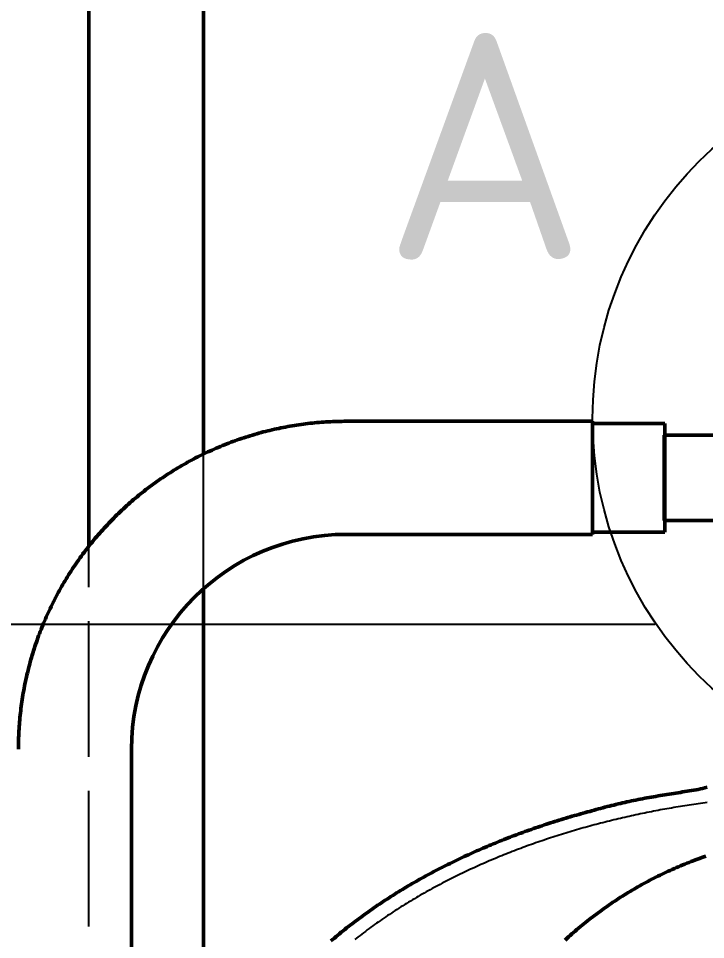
# Model space of a CAD drawing. Header units: millimetres. Extents: x 0 to 420, y 0 to 297.
# Drawn here: x 68.68 to 83.87, y 211.96 to 232.33 of the extents above; entities that cross this region are included whole.
import ezdxf
from ezdxf.enums import TextEntityAlignment as Align

# ---------------------------------------------------------------- set-up
doc = ezdxf.new("R2010")
doc.units = ezdxf.units.MM
doc.linetypes.add('ISO02-TRAZOS', pattern=[3.75, 3, -0.75])
for name, color, linetype, lineweight in [('01-VISIBLE', 7, 'CONTINUOUS', 50), ('02-OCULTA', 4, 'ISO02-TRAZOS', 25), ('04-COTA', 3, 'CONTINUOUS', 25), ('06-TEXTO', 7, 'CONTINUOUS', 25), ('08-FINA', 5, 'CONTINUOUS', 25)]:
    doc.layers.add(name, color=color, linetype=linetype, lineweight=lineweight)
doc.styles.add('ISO3098', font='isocpeur.ttf')
doc.dimstyles.new('FLAMA-ISO', dxfattribs={"dimtxt": 3.5, "dimasz": 3, "dimexe": 2, "dimexo": 1, "dimgap": 1, "dimtad": 1, "dimdec": 1, "dimtxsty": 'ISO3098', "dimcen": 2.5, "dimclrd": 3, "dimclre": 3, "dimclrt": 3, "dimazin": 3, "dimtfac": 1, "dimtmove": 0, "dimatfit": 3, "dimlwd": 25, "dimlwe": 25})

msp = doc.modelspace()

# ---------------------------------------------------------------- linework, layer by layer
at = {"layer": '01-VISIBLE'}
for p, q in [((70.23, 220.657), (70.23, 250.48)), ((72.77, 222.698), (72.77, 250.48)), ((81.37, 223.42), (75.925, 223.42)), ((82.97, 223.37), (81.37, 223.37)), ((84.254, 223.115), (82.97, 223.115)), ((84.725, 221.225), (82.97, 221.225)), ((81.37, 220.92), (75.925, 220.92)), ((82.97, 220.97), (81.37, 220.97)), ((72.77, 210.105), (72.77, 219.721)), ((71.175, 216.17), (71.175, 210.105))]:
    msp.add_line(p, q, dxfattribs=at)
for points in [[(75.925, 223.42), (75.875, 223.42), (75.825, 223.419), (75.775, 223.418), (75.724, 223.417), (75.674, 223.416), (75.624, 223.414), (75.574, 223.412), (75.524, 223.409), (75.474, 223.406), (75.424, 223.403), (75.374, 223.399), (75.324, 223.395), (75.274, 223.391), (75.224, 223.386), (75.174, 223.381), (75.124, 223.376), (75.074, 223.37), (75.024, 223.364), (74.975, 223.357), (74.925, 223.351), (74.875, 223.344), (74.826, 223.336), (74.776, 223.328), (74.726, 223.32), (74.677, 223.312), (74.628, 223.303), (74.578, 223.294), (74.529, 223.284), (74.48, 223.275), (74.431, 223.264), (74.382, 223.254), (74.333, 223.243), (74.284, 223.232), (74.235, 223.22), (74.186, 223.208), (74.138, 223.196), (74.089, 223.184), (74.04, 223.171), (73.992, 223.158), (73.944, 223.144), (73.896, 223.13), (73.847, 223.116), (73.799, 223.101), (73.752, 223.087), (73.704, 223.071), (73.656, 223.056), (73.608, 223.04), (73.561, 223.024), (73.514, 223.007), (73.466, 222.99), (73.419, 222.973), (73.372, 222.956), (73.325, 222.938), (73.279, 222.92), (73.232, 222.901), (73.185, 222.882), (73.139, 222.863), (73.093, 222.844), (73.047, 222.824), (73.001, 222.804), (72.955, 222.784), (72.909, 222.763), (72.864, 222.742), (72.818, 222.721), (72.773, 222.699), (72.728, 222.677), (72.683, 222.655), (72.638, 222.632), (72.593, 222.609), (72.549, 222.586), (72.505, 222.562), (72.46, 222.539), (72.416, 222.515), (72.373, 222.49), (72.329, 222.465), (72.286, 222.44), (72.242, 222.415), (72.199, 222.389), (72.156, 222.363), (72.113, 222.337), (72.071, 222.311), (72.028, 222.284), (71.986, 222.257), (71.944, 222.229), (71.902, 222.202), (71.861, 222.174), (71.819, 222.145), (71.778, 222.117), (71.737, 222.088), (71.696, 222.059), (71.655, 222.029), (71.615, 222), (71.575, 221.97), (71.535, 221.94), (71.495, 221.909), (71.455, 221.878), (71.416, 221.847), (71.377, 221.816), (71.338, 221.784), (71.299, 221.752), (71.261, 221.72), (71.222, 221.688), (71.184, 221.655), (71.146, 221.622), (71.109, 221.589), (71.071, 221.556), (71.034, 221.522), (70.997, 221.488), (70.961, 221.454), (70.924, 221.419), (70.888, 221.384), (70.852, 221.349), (70.816, 221.314), (70.781, 221.279), (70.746, 221.243), (70.711, 221.207), (70.676, 221.171), (70.641, 221.134), (70.607, 221.098), (70.573, 221.061), (70.539, 221.024), (70.506, 220.986), (70.473, 220.949), (70.44, 220.911), (70.407, 220.873), (70.375, 220.834), (70.343, 220.796), (70.311, 220.757), (70.279, 220.718), (70.248, 220.679), (70.217, 220.64), (70.186, 220.6), (70.155, 220.56), (70.125, 220.52), (70.095, 220.48), (70.066, 220.44), (70.036, 220.399), (70.007, 220.358), (69.978, 220.317), (69.95, 220.276), (69.921, 220.234), (69.893, 220.193), (69.866, 220.151), (69.838, 220.109), (69.811, 220.067), (69.784, 220.024), (69.758, 219.982), (69.732, 219.939), (69.706, 219.896), (69.68, 219.853), (69.655, 219.809), (69.63, 219.766), (69.605, 219.722), (69.58, 219.679), (69.556, 219.635), (69.533, 219.59), (69.509, 219.546), (69.486, 219.502), (69.463, 219.457), (69.44, 219.412), (69.418, 219.367), (69.396, 219.322), (69.374, 219.277), (69.353, 219.231), (69.332, 219.186), (69.311, 219.14), (69.291, 219.094), (69.271, 219.048), (69.251, 219.002), (69.232, 218.956), (69.213, 218.91), (69.194, 218.863), (69.175, 218.817), (69.157, 218.77), (69.139, 218.723), (69.122, 218.676), (69.105, 218.629), (69.088, 218.581), (69.071, 218.534), (69.055, 218.487), (69.039, 218.439), (69.024, 218.391), (69.008, 218.343), (68.994, 218.296), (68.979, 218.248), (68.965, 218.199), (68.951, 218.151), (68.937, 218.103), (68.924, 218.055), (68.911, 218.006), (68.899, 217.957), (68.887, 217.909), (68.875, 217.86), (68.863, 217.811), (68.852, 217.762), (68.841, 217.713), (68.831, 217.664), (68.82, 217.615), (68.811, 217.566), (68.801, 217.517), (68.792, 217.467), (68.783, 217.418), (68.775, 217.369), (68.767, 217.319), (68.759, 217.269), (68.751, 217.22), (68.744, 217.17), (68.738, 217.12), (68.731, 217.071), (68.725, 217.021), (68.719, 216.971), (68.714, 216.921), (68.709, 216.871), (68.704, 216.821), (68.7, 216.771), (68.696, 216.721), (68.692, 216.671), (68.689, 216.621), (68.686, 216.571), (68.684, 216.521), (68.681, 216.471), (68.679, 216.421), (68.678, 216.371), (68.677, 216.321), (68.676, 216.27), (68.675, 216.22), (68.675, 216.17)], [(81.37, 220.92), (81.37, 220.97), (81.37, 221.02), (81.37, 221.07), (81.37, 221.12), (81.37, 221.17), (81.37, 221.22), (81.37, 221.27), (81.37, 221.32), (81.37, 221.37), (81.37, 221.42), (81.37, 221.47), (81.37, 221.52), (81.37, 221.57), (81.37, 221.62), (81.37, 221.67), (81.37, 221.72), (81.37, 221.77), (81.37, 221.82), (81.37, 221.87), (81.37, 221.92), (81.37, 221.97), (81.37, 222.02), (81.37, 222.07), (81.37, 222.12), (81.37, 222.17), (81.37, 222.22), (81.37, 222.27), (81.37, 222.32), (81.37, 222.37), (81.37, 222.42), (81.37, 222.47), (81.37, 222.52), (81.37, 222.57), (81.37, 222.62), (81.37, 222.67), (81.37, 222.72), (81.37, 222.77), (81.37, 222.82), (81.37, 222.87), (81.37, 222.92), (81.37, 222.97), (81.37, 223.02), (81.37, 223.07), (81.37, 223.12), (81.37, 223.17), (81.37, 223.22), (81.37, 223.27), (81.37, 223.32), (81.37, 223.37), (81.37, 223.42)], [(82.97, 220.97), (82.97, 221.02), (82.97, 221.07), (82.97, 221.12), (82.97, 221.17), (82.97, 221.22), (82.97, 221.27), (82.97, 221.32), (82.97, 221.37), (82.97, 221.42), (82.97, 221.47), (82.97, 221.52), (82.97, 221.57), (82.97, 221.62), (82.97, 221.67), (82.97, 221.72), (82.97, 221.77), (82.97, 221.82), (82.97, 221.87), (82.97, 221.92), (82.97, 221.97), (82.97, 222.02), (82.97, 222.07), (82.97, 222.12), (82.97, 222.17), (82.97, 222.22), (82.97, 222.27), (82.97, 222.32), (82.97, 222.37), (82.97, 222.42), (82.97, 222.47), (82.97, 222.52), (82.97, 222.57), (82.97, 222.62), (82.97, 222.67), (82.97, 222.72), (82.97, 222.77), (82.97, 222.82), (82.97, 222.87), (82.97, 222.92), (82.97, 222.97), (82.97, 223.02), (82.97, 223.07), (82.97, 223.12), (82.97, 223.17), (82.97, 223.22), (82.97, 223.27), (82.97, 223.32), (82.97, 223.37)], [(75.584, 211.93), (75.622, 211.963), (75.66, 211.995), (75.699, 212.027), (75.737, 212.059), (75.776, 212.091), (75.814, 212.123), (75.853, 212.154), (75.892, 212.186), (75.931, 212.217), (75.971, 212.248), (76.01, 212.278), (76.05, 212.309), (76.089, 212.339), (76.129, 212.37), (76.169, 212.4), (76.209, 212.429), (76.25, 212.459), (76.29, 212.489), (76.33, 212.518), (76.371, 212.547), (76.412, 212.576), (76.453, 212.605), (76.494, 212.634), (76.535, 212.662), (76.576, 212.691), (76.617, 212.719), (76.659, 212.747), (76.7, 212.774), (76.742, 212.802), (76.784, 212.83), (76.826, 212.857), (76.868, 212.884), (76.91, 212.911), (76.952, 212.938), (76.994, 212.964), (77.037, 212.991), (77.079, 213.017), (77.122, 213.043), (77.165, 213.069), (77.207, 213.095), (77.25, 213.121), (77.293, 213.146), (77.336, 213.172), (77.38, 213.197), (77.423, 213.222), (77.466, 213.247), (77.51, 213.271), (77.553, 213.296), (77.597, 213.32), (77.641, 213.344), (77.685, 213.369), (77.729, 213.392), (77.773, 213.416), (77.817, 213.44), (77.861, 213.463), (77.905, 213.486), (77.95, 213.51), (77.994, 213.533), (78.038, 213.555), (78.083, 213.578), (78.128, 213.601), (78.172, 213.623), (78.217, 213.645), (78.262, 213.667), (78.307, 213.689), (78.352, 213.711), (78.397, 213.732), (78.442, 213.754), (78.488, 213.775), (78.533, 213.796), (78.578, 213.817), (78.624, 213.838), (78.669, 213.859), (78.715, 213.88), (78.76, 213.9), (78.806, 213.92), (78.852, 213.94), (78.898, 213.96), (78.944, 213.98), (78.99, 214), (79.036, 214.02), (79.082, 214.039), (79.128, 214.058), (79.174, 214.077), (79.22, 214.096), (79.267, 214.115), (79.313, 214.134), (79.359, 214.153), (79.406, 214.171), (79.452, 214.19), (79.499, 214.208), (79.546, 214.226), (79.592, 214.244), (79.639, 214.261), (79.686, 214.279), (79.733, 214.297), (79.78, 214.314), (79.827, 214.331), (79.874, 214.348), (79.921, 214.365), (79.968, 214.382), (80.015, 214.398), (80.062, 214.415), (80.109, 214.431), (80.157, 214.447), (80.204, 214.463), (80.252, 214.479), (80.299, 214.495), (80.347, 214.51), (80.394, 214.526), (80.442, 214.541), (80.489, 214.556), (80.537, 214.571), (80.585, 214.586), (80.633, 214.601), (80.68, 214.615), (80.728, 214.63), (80.776, 214.644), (80.824, 214.659), (80.872, 214.673), (80.92, 214.687), (80.968, 214.701), (81.016, 214.715), (81.064, 214.729), (81.112, 214.742), (81.16, 214.756), (81.209, 214.769), (81.257, 214.783), (81.305, 214.796), (81.353, 214.809), (81.401, 214.823), (81.45, 214.836), (81.498, 214.849), (81.546, 214.862), (81.595, 214.874), (81.643, 214.887), (81.691, 214.9), (81.74, 214.912), (81.788, 214.924), (81.837, 214.936), (81.885, 214.948), (81.934, 214.96), (81.983, 214.971), (82.032, 214.982), (82.08, 214.993), (82.129, 215.004), (82.178, 215.015), (82.227, 215.025), (82.276, 215.035), (82.325, 215.045), (82.374, 215.055), (82.423, 215.065), (82.472, 215.074), (82.521, 215.084), (82.57, 215.093), (82.62, 215.102), (82.669, 215.111), (82.718, 215.119), (82.767, 215.128), (82.817, 215.136), (82.866, 215.145), (82.915, 215.153), (82.965, 215.161), (83.014, 215.169), (83.063, 215.177), (83.113, 215.185), (83.162, 215.193), (83.211, 215.201), (83.261, 215.209), (83.31, 215.216), (83.36, 215.224), (83.409, 215.232), (83.458, 215.241), (83.508, 215.249), (83.557, 215.257), (83.606, 215.265), (83.656, 215.273), (83.705, 215.282), (83.754, 215.292), (83.802, 215.304), (83.85, 215.318), (83.899, 215.329)], [(80.76, 211.951), (80.797, 211.985), (80.834, 212.018), (80.871, 212.051), (80.909, 212.085), (80.946, 212.117), (80.984, 212.15), (81.022, 212.183), (81.06, 212.215), (81.099, 212.247), (81.137, 212.279), (81.176, 212.31), (81.215, 212.342), (81.254, 212.373), (81.294, 212.404), (81.333, 212.435), (81.373, 212.465), (81.413, 212.495), (81.453, 212.525), (81.493, 212.555), (81.533, 212.585), (81.574, 212.614), (81.614, 212.643), (81.655, 212.672), (81.696, 212.701), (81.737, 212.729), (81.779, 212.758), (81.82, 212.786), (81.862, 212.813), (81.904, 212.841), (81.945, 212.868), (81.988, 212.895), (82.03, 212.922), (82.072, 212.948), (82.115, 212.975), (82.158, 213.001), (82.2, 213.027), (82.243, 213.052), (82.286, 213.078), (82.33, 213.103), (82.373, 213.128), (82.417, 213.152), (82.46, 213.176), (82.504, 213.201), (82.548, 213.224), (82.592, 213.248), (82.637, 213.271), (82.681, 213.295), (82.725, 213.317), (82.77, 213.34), (82.815, 213.362), (82.86, 213.385), (82.905, 213.406), (82.95, 213.428), (82.995, 213.449), (83.041, 213.47), (83.086, 213.491), (83.132, 213.512), (83.177, 213.532), (83.223, 213.552), (83.269, 213.572), (83.315, 213.592), (83.361, 213.611), (83.408, 213.63), (83.454, 213.649), (83.501, 213.667), (83.547, 213.685), (83.594, 213.703), (83.641, 213.721), (83.687, 213.738), (83.734, 213.756), (83.782, 213.773), (83.829, 213.789), (83.876, 213.806)]]:
    msp.add_lwpolyline(points, dxfattribs=at)
msp.add_arc((75.925, 216.17), 4.75, 90, -180, dxfattribs=at)
at = {"layer": '02-OCULTA'}
for p, q in [((82.97, 223.115), (82.935, 223.115)), ((72.77, 219.721), (72.77, 222.698)), ((82.97, 221.225), (82.935, 221.225)), ((70.23, 171), (70.23, 220.657))]:
    msp.add_line(p, q, dxfattribs=at)
for points in [[(81.37, 223.42), (81.37, 223.37), (81.37, 223.32), (81.37, 223.27), (81.37, 223.22), (81.37, 223.17), (81.37, 223.12), (81.37, 223.07), (81.37, 223.02), (81.37, 222.97), (81.37, 222.92), (81.37, 222.87), (81.37, 222.82), (81.37, 222.77), (81.37, 222.72), (81.37, 222.67), (81.37, 222.62), (81.37, 222.57), (81.37, 222.52), (81.37, 222.47), (81.37, 222.42), (81.37, 222.37), (81.37, 222.32), (81.37, 222.27), (81.37, 222.22), (81.37, 222.17), (81.37, 222.12), (81.37, 222.07), (81.37, 222.02), (81.37, 221.97), (81.37, 221.92), (81.37, 221.87), (81.37, 221.82), (81.37, 221.77), (81.37, 221.72), (81.37, 221.67), (81.37, 221.62), (81.37, 221.57), (81.37, 221.52), (81.37, 221.47), (81.37, 221.42), (81.37, 221.37), (81.37, 221.32), (81.37, 221.27), (81.37, 221.22), (81.37, 221.17), (81.37, 221.12), (81.37, 221.07), (81.37, 221.02), (81.37, 220.97), (81.37, 220.92)], [(81.37, 220.97), (81.37, 221.02), (81.37, 221.07), (81.37, 221.12), (81.37, 221.17), (81.37, 221.22), (81.37, 221.27), (81.37, 221.32), (81.37, 221.37), (81.37, 221.42), (81.37, 221.47), (81.37, 221.52), (81.37, 221.57), (81.37, 221.62), (81.37, 221.67), (81.37, 221.72), (81.37, 221.77), (81.37, 221.82), (81.37, 221.87), (81.37, 221.92), (81.37, 221.97), (81.37, 222.02), (81.37, 222.07), (81.37, 222.12), (81.37, 222.17), (81.37, 222.22), (81.37, 222.27), (81.37, 222.32), (81.37, 222.37), (81.37, 222.42), (81.37, 222.47), (81.37, 222.52), (81.37, 222.57), (81.37, 222.62), (81.37, 222.67), (81.37, 222.72), (81.37, 222.77), (81.37, 222.82), (81.37, 222.87), (81.37, 222.92), (81.37, 222.97), (81.37, 223.02), (81.37, 223.07), (81.37, 223.12), (81.37, 223.17), (81.37, 223.22), (81.37, 223.27), (81.37, 223.32), (81.37, 223.37)], [(81.37, 223.37), (81.37, 223.32), (81.37, 223.27), (81.37, 223.22), (81.37, 223.17), (81.37, 223.12), (81.37, 223.07), (81.37, 223.02), (81.37, 222.97), (81.37, 222.92), (81.37, 222.87), (81.37, 222.82), (81.37, 222.77), (81.37, 222.72), (81.37, 222.67), (81.37, 222.62), (81.37, 222.57), (81.37, 222.52), (81.37, 222.47), (81.37, 222.42), (81.37, 222.37), (81.37, 222.32), (81.37, 222.27), (81.37, 222.22), (81.37, 222.17), (81.37, 222.12), (81.37, 222.07), (81.37, 222.02), (81.37, 221.97), (81.37, 221.92), (81.37, 221.87), (81.37, 221.82), (81.37, 221.77), (81.37, 221.72), (81.37, 221.67), (81.37, 221.62), (81.37, 221.57), (81.37, 221.52), (81.37, 221.47), (81.37, 221.42), (81.37, 221.37), (81.37, 221.32), (81.37, 221.27), (81.37, 221.22), (81.37, 221.17), (81.37, 221.12), (81.37, 221.07), (81.37, 221.02), (81.37, 220.97)], [(82.97, 223.37), (82.97, 223.32), (82.97, 223.27), (82.97, 223.22), (82.97, 223.17), (82.97, 223.12), (82.97, 223.07), (82.97, 223.02), (82.97, 222.97), (82.97, 222.92), (82.97, 222.87), (82.97, 222.82), (82.97, 222.77), (82.97, 222.72), (82.97, 222.67), (82.97, 222.62), (82.97, 222.57), (82.97, 222.52), (82.97, 222.47), (82.97, 222.42), (82.97, 222.37), (82.97, 222.32), (82.97, 222.27), (82.97, 222.22), (82.97, 222.17), (82.97, 222.12), (82.97, 222.07), (82.97, 222.02), (82.97, 221.97), (82.97, 221.92), (82.97, 221.87), (82.97, 221.82), (82.97, 221.77), (82.97, 221.72), (82.97, 221.67), (82.97, 221.62), (82.97, 221.57), (82.97, 221.52), (82.97, 221.47), (82.97, 221.42), (82.97, 221.37), (82.97, 221.32), (82.97, 221.27), (82.97, 221.22), (82.97, 221.17), (82.97, 221.12), (82.97, 221.07), (82.97, 221.02), (82.97, 220.97)], [(82.935, 221.225), (82.935, 221.276), (82.935, 221.327), (82.935, 221.378), (82.935, 221.429), (82.935, 221.48), (82.935, 221.532), (82.935, 221.583), (82.935, 221.634), (82.935, 221.685), (82.935, 221.736), (82.935, 221.787), (82.935, 221.838), (82.935, 221.889), (82.935, 221.94), (82.935, 221.991), (82.935, 222.042), (82.935, 222.093), (82.935, 222.144), (82.935, 222.196), (82.935, 222.247), (82.935, 222.298), (82.935, 222.349), (82.935, 222.4), (82.935, 222.451), (82.935, 222.502), (82.935, 222.553), (82.935, 222.604), (82.935, 222.655), (82.935, 222.706), (82.935, 222.757), (82.935, 222.809), (82.935, 222.86), (82.935, 222.911), (82.935, 222.962), (82.935, 223.013), (82.935, 223.064), (82.935, 223.115)], [(82.935, 223.115), (82.935, 223.064), (82.935, 223.013), (82.935, 222.962), (82.935, 222.911), (82.935, 222.86), (82.935, 222.809), (82.935, 222.757), (82.935, 222.706), (82.935, 222.655), (82.935, 222.604), (82.935, 222.553), (82.935, 222.502), (82.935, 222.451), (82.935, 222.4), (82.935, 222.349), (82.935, 222.298), (82.935, 222.247), (82.935, 222.196), (82.935, 222.144), (82.935, 222.093), (82.935, 222.042), (82.935, 221.991), (82.935, 221.94), (82.935, 221.889), (82.935, 221.838), (82.935, 221.787), (82.935, 221.736), (82.935, 221.685), (82.935, 221.634), (82.935, 221.583), (82.935, 221.532), (82.935, 221.48), (82.935, 221.429), (82.935, 221.378), (82.935, 221.327), (82.935, 221.276), (82.935, 221.225)], [(83.905, 214.992), (83.855, 214.985), (83.806, 214.979), (83.756, 214.972), (83.706, 214.965), (83.657, 214.957), (83.607, 214.95), (83.558, 214.943), (83.508, 214.935), (83.459, 214.927), (83.409, 214.92), (83.36, 214.912), (83.31, 214.904), (83.261, 214.896), (83.212, 214.887), (83.162, 214.879), (83.113, 214.87), (83.064, 214.862), (83.014, 214.853), (82.965, 214.844), (82.916, 214.835), (82.866, 214.826), (82.817, 214.817), (82.768, 214.807), (82.719, 214.798), (82.67, 214.788), (82.621, 214.779), (82.572, 214.769), (82.522, 214.759), (82.473, 214.749), (82.424, 214.738), (82.375, 214.728), (82.326, 214.718), (82.277, 214.707), (82.229, 214.696), (82.18, 214.685), (82.131, 214.674), (82.082, 214.663), (82.033, 214.652), (81.984, 214.641), (81.936, 214.629), (81.887, 214.618), (81.838, 214.606), (81.79, 214.594), (81.741, 214.582), (81.692, 214.57), (81.644, 214.558), (81.595, 214.545), (81.547, 214.533), (81.498, 214.52), (81.45, 214.508), (81.402, 214.495), (81.353, 214.482), (81.305, 214.468), (81.257, 214.455), (81.208, 214.442), (81.16, 214.428), (81.112, 214.415), (81.064, 214.401), (81.016, 214.387), (80.968, 214.373), (80.92, 214.359), (80.872, 214.344), (80.824, 214.33), (80.776, 214.315), (80.728, 214.301), (80.68, 214.286), (80.632, 214.271), (80.585, 214.256), (80.537, 214.24), (80.489, 214.225), (80.442, 214.209), (80.394, 214.194), (80.347, 214.178), (80.299, 214.162), (80.252, 214.146), (80.204, 214.13), (80.157, 214.113), (80.11, 214.097), (80.062, 214.08), (80.015, 214.064), (79.968, 214.047), (79.921, 214.03), (79.874, 214.013), (79.827, 213.995), (79.78, 213.978), (79.733, 213.96), (79.686, 213.942), (79.64, 213.925), (79.593, 213.907), (79.546, 213.888), (79.5, 213.87), (79.453, 213.852), (79.407, 213.833), (79.36, 213.814), (79.314, 213.795), (79.267, 213.776), (79.221, 213.757), (79.175, 213.738), (79.129, 213.718), (79.083, 213.699), (79.037, 213.679), (78.991, 213.659), (78.945, 213.639), (78.899, 213.619), (78.853, 213.598), (78.808, 213.578), (78.762, 213.557), (78.717, 213.536), (78.671, 213.515), (78.626, 213.494), (78.58, 213.473), (78.535, 213.452), (78.49, 213.43), (78.445, 213.408), (78.4, 213.386), (78.355, 213.364), (78.31, 213.342), (78.265, 213.32), (78.22, 213.297), (78.176, 213.275), (78.131, 213.252), (78.087, 213.229), (78.042, 213.206), (77.998, 213.182), (77.954, 213.159), (77.91, 213.135), (77.866, 213.111), (77.822, 213.088), (77.778, 213.063), (77.734, 213.039), (77.69, 213.015), (77.647, 212.99), (77.603, 212.965), (77.56, 212.94), (77.516, 212.915), (77.473, 212.89), (77.43, 212.865), (77.387, 212.839), (77.344, 212.813), (77.301, 212.787), (77.258, 212.761), (77.216, 212.735), (77.173, 212.708), (77.131, 212.682), (77.088, 212.655), (77.046, 212.628), (77.004, 212.601), (76.962, 212.574), (76.92, 212.546), (76.879, 212.518), (76.837, 212.491), (76.795, 212.463), (76.754, 212.434), (76.713, 212.406), (76.672, 212.378), (76.631, 212.349), (76.59, 212.32), (76.549, 212.291), (76.508, 212.262), (76.468, 212.232), (76.427, 212.203), (76.387, 212.173), (76.347, 212.143), (76.307, 212.113), (76.267, 212.083), (76.227, 212.052), (76.188, 212.021), (76.148, 211.991), (76.109, 211.96)]]:
    msp.add_lwpolyline(points, dxfattribs=at)
at = {"layer": '08-FINA'}
msp.add_circle((89.422, 223.48), 8.053, dxfattribs=at)

# ---------------------------------------------------------------- texts
at = {"layer": '06-TEXTO', "style": 'ISO3098'}
msp.add_text('A', height=5, dxfattribs=at).set_placement((78.985, 229.506), align=Align.MIDDLE_CENTER)

# ---------------------------------------------------------------- dimensions: what is measured, and where the dimension line sits
at = {"layer": '04-COTA'}
msp.add_linear_dim(base=(53, 153), p1=(72.925, 153), p2=(83.75, 218.93), angle=90, dimstyle='FLAMA-ISO', override={"dimlfac": 10}, dxfattribs=at).render()

doc.saveas('drawing.dxf')
